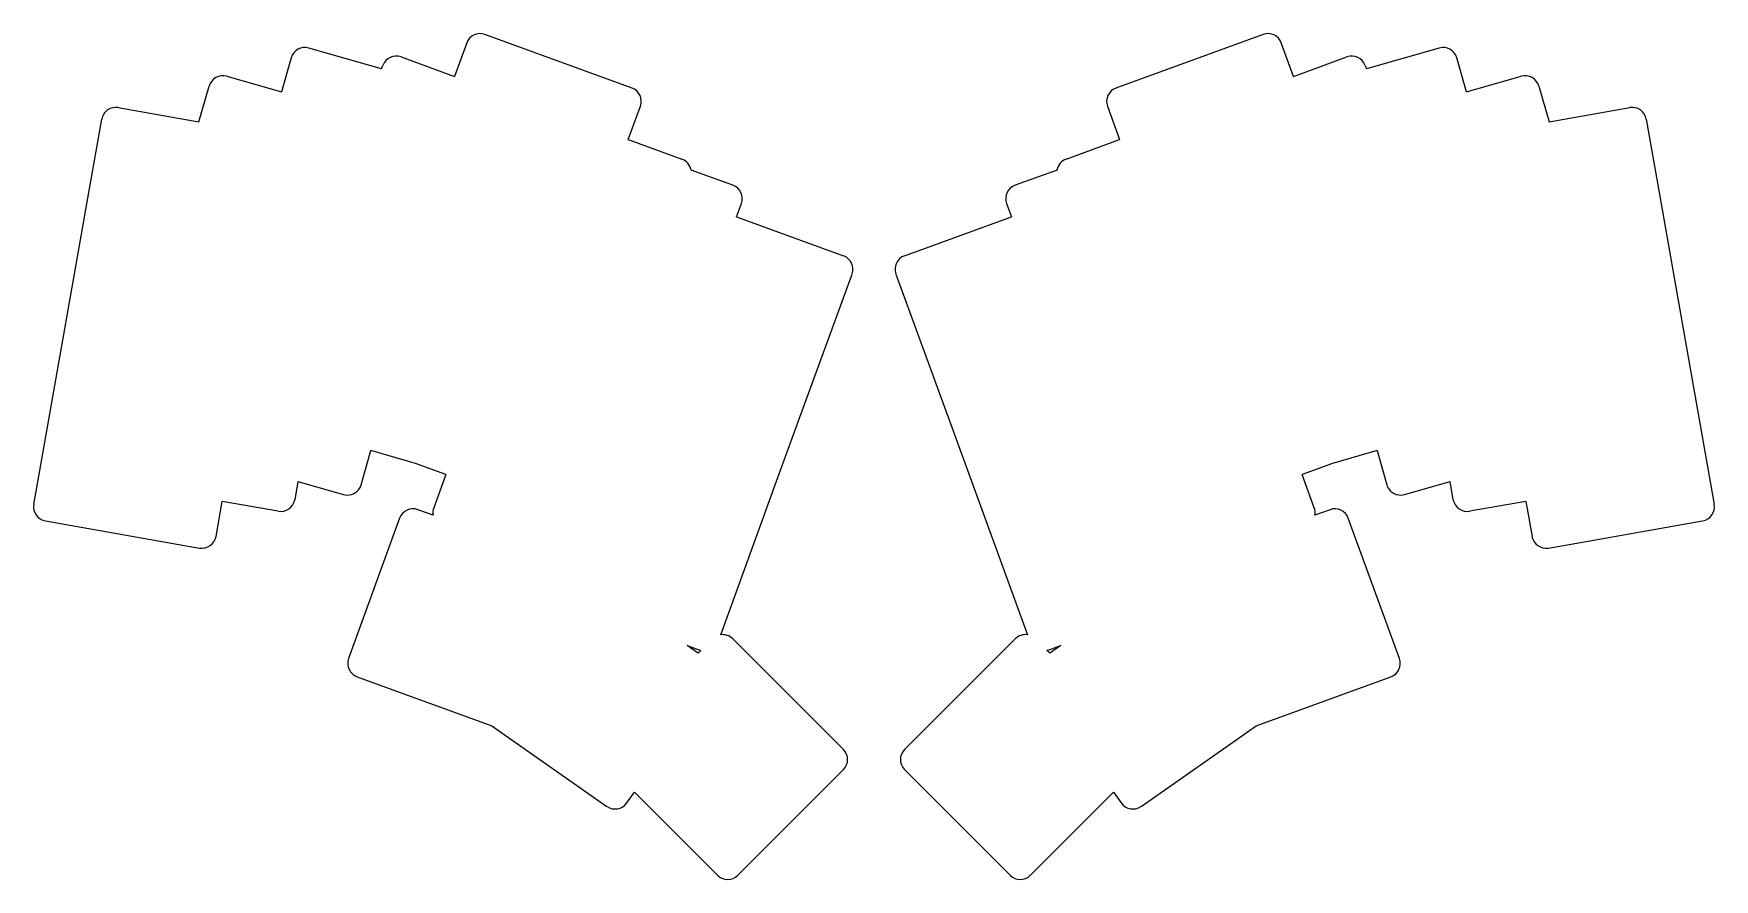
# Model space of a CAD drawing. Header units: millimetres. Extents: x 45 to 281, y -189 to -70.
import ezdxf

# ---------------------------------------------------------------- set-up
doc = ezdxf.new("R2010")
doc.units = ezdxf.units.MM

msp = doc.modelspace()

# ---------------------------------------------------------------- linework, layer by layer
for p, q in [((129.22, -77.72), (108.54, -70.19)), ((217.92, -70.19), (197.24, -77.72)), ((94.01, -75.03), (83.79, -72.1)), ((105.98, -71.39), (104.27, -76.09)), ((222.19, -76.09), (220.48, -71.39)), ((242.67, -72.1), (232.45, -75.03)), ((81.32, -73.47), (79.94, -78.27)), ((94.01, -75.03), (94.19, -74.54)), ((96.75, -73.35), (104.27, -76.09)), ((222.19, -76.09), (229.71, -73.35)), ((232.27, -74.54), (232.45, -75.03)), ((246.52, -78.27), (245.15, -73.47)), ((68.33, -82.46), (69.77, -77.44)), ((72.25, -76.07), (79.94, -78.27)), ((246.52, -78.27), (254.21, -76.07)), ((256.69, -77.44), (258.13, -82.46)), ((128.7, -84.98), (130.41, -80.28)), ((196.05, -80.28), (197.76, -84.98)), ((52.87, -92.43), (54.69, -82.09)), ((57.01, -80.47), (68.33, -82.46)), ((258.13, -82.46), (269.45, -80.47)), ((271.77, -82.09), (273.59, -92.43)), ((128.7, -84.98), (136.22, -87.71)), ((190.24, -87.71), (197.76, -84.98)), ((143.4, -91.39), (137.51, -89.25)), ((188.96, -89.25), (183.07, -91.39)), ((50.52, -105.73), (52.87, -92.43)), ((143.91, -95.83), (144.59, -93.95)), ((181.87, -93.95), (182.55, -95.83)), ((273.59, -92.43), (275.94, -105.73)), ((143.91, -95.83), (158.94, -101.3)), ((167.52, -101.3), (182.55, -95.83)), ((151.93, -126.42), (160.14, -103.87)), ((166.32, -103.87), (174.53, -126.42)), ((48.79, -115.57), (50.52, -105.73)), ((275.94, -105.73), (277.67, -115.57)), ((46.96, -125.91), (48.79, -115.57)), ((277.67, -115.57), (279.5, -125.91)), ((45.14, -136.25), (46.96, -125.91)), ((149.54, -133), (151.93, -126.42)), ((174.53, -126.42), (176.93, -133)), ((279.5, -125.91), (281.32, -136.25)), ((91.15, -133.5), (92.53, -128.7)), ((98.8, -130.5), (92.53, -128.7)), ((233.93, -128.7), (227.66, -130.5)), ((233.93, -128.7), (235.31, -133.5)), ((103.06, -132.05), (98.8, -130.5)), ((103.06, -132.05), (101.35, -136.74)), ((227.66, -130.5), (223.4, -132.05)), ((225.11, -136.74), (223.4, -132.05)), ((82.26, -133.04), (81.81, -135.61)), ((82.26, -133.04), (88.68, -134.87)), ((141.68, -154.59), (149.54, -133)), ((176.93, -133), (184.79, -154.59)), ((237.79, -134.87), (244.2, -133.04)), ((244.65, -135.61), (244.2, -133.04)), ((70.75, -140.77), (71.61, -135.85)), ((79.49, -137.23), (71.61, -135.85)), ((101.26, -137.77), (99.13, -137)), ((227.33, -137), (225.2, -137.77)), ((254.85, -135.85), (246.97, -137.23)), ((254.85, -135.85), (255.72, -140.77)), ((46.76, -138.57), (68.43, -142.39)), ((96.56, -138.19), (89.38, -157.93)), ((237.08, -157.93), (229.9, -138.19)), ((258.03, -142.39), (279.7, -138.57)), ((158.93, -170.72), (143.38, -155.16)), ((183.09, -155.16), (167.53, -170.72)), ((136.99, -156.1), (138.76, -156.75)), ((138.53, -157.18), (136.99, -156.1)), ((138.91, -156.79), (138.53, -157.18)), ((187.93, -157.18), (187.55, -156.79)), ((187.7, -156.75), (189.47, -156.1)), ((189.47, -156.1), (187.93, -157.18)), ((90.58, -160.49), (109.52, -167.39)), ((216.94, -167.39), (235.89, -160.49)), ((109.52, -167.39), (125.7, -178.72)), ((200.76, -178.72), (216.94, -167.39)), ((144.08, -188.39), (158.93, -173.54)), ((167.53, -173.54), (182.38, -188.39)), ((128.49, -178.22), (129.56, -176.7)), ((129.56, -176.7), (141.25, -188.39)), ((185.21, -188.39), (196.9, -176.7)), ((196.9, -176.7), (197.98, -178.22))]:
    msp.add_line(p, q)
for centre, start, end in [((107.86, -72.07), 70, 160), ((218.6, -72.07), 20, 110), ((83.24, -74.02), 74, 164), ((96.07, -75.23), 70, 160), ((230.39, -75.23), 380, 110), ((243.22, -74.02), 16, 106), ((71.7, -77.99), 74, 164), ((128.53, -79.6), 340, 430), ((197.93, -79.6), 110, 200), ((254.76, -77.99), 376, 106), ((56.66, -82.44), 80, 170), ((269.8, -82.44), 10, 100), ((135.54, -89.59), 370, 70), ((190.92, -89.59), 110, 170), ((142.71, -93.27), 340, 430), ((183.75, -93.27), 110, 200), ((158.26, -103.18), 340, 430), ((168.2, -103.18), 110, 200), ((89.23, -132.95), 254, 344), ((237.23, -132.95), 196, 286), ((47.11, -136.6), 170, 260), ((79.84, -135.26), 260, 350), ((98.44, -138.88), 70, 160), ((103.23, -137.43), 160, 190), ((223.23, -137.43), 350, 380), ((228.02, -138.88), 20, 110), ((246.62, -135.26), 190, 280), ((279.35, -136.6), 280, 370), ((68.78, -140.42), 260, 350), ((257.68, -140.42), 190, 280), ((141.96, -156.57), 45, 98.2032), ((184.5, -156.57), 81.7968, 135), ((91.26, -158.61), 160, 250), ((139.45, -154.87), 250, 254.4547), ((187.01, -154.87), 285.5453, 290), ((235.2, -158.61), 290, 380), ((157.52, -172.13), 315, 405), ((168.94, -172.13), 135, 225), ((126.85, -177.08), 235, 325), ((199.61, -177.08), 215, 305), ((142.67, -186.98), 225, 315), ((183.79, -186.98), 225, 315)]:
    msp.add_arc(centre, 2, start, end)

doc.saveas('drawing.dxf')
